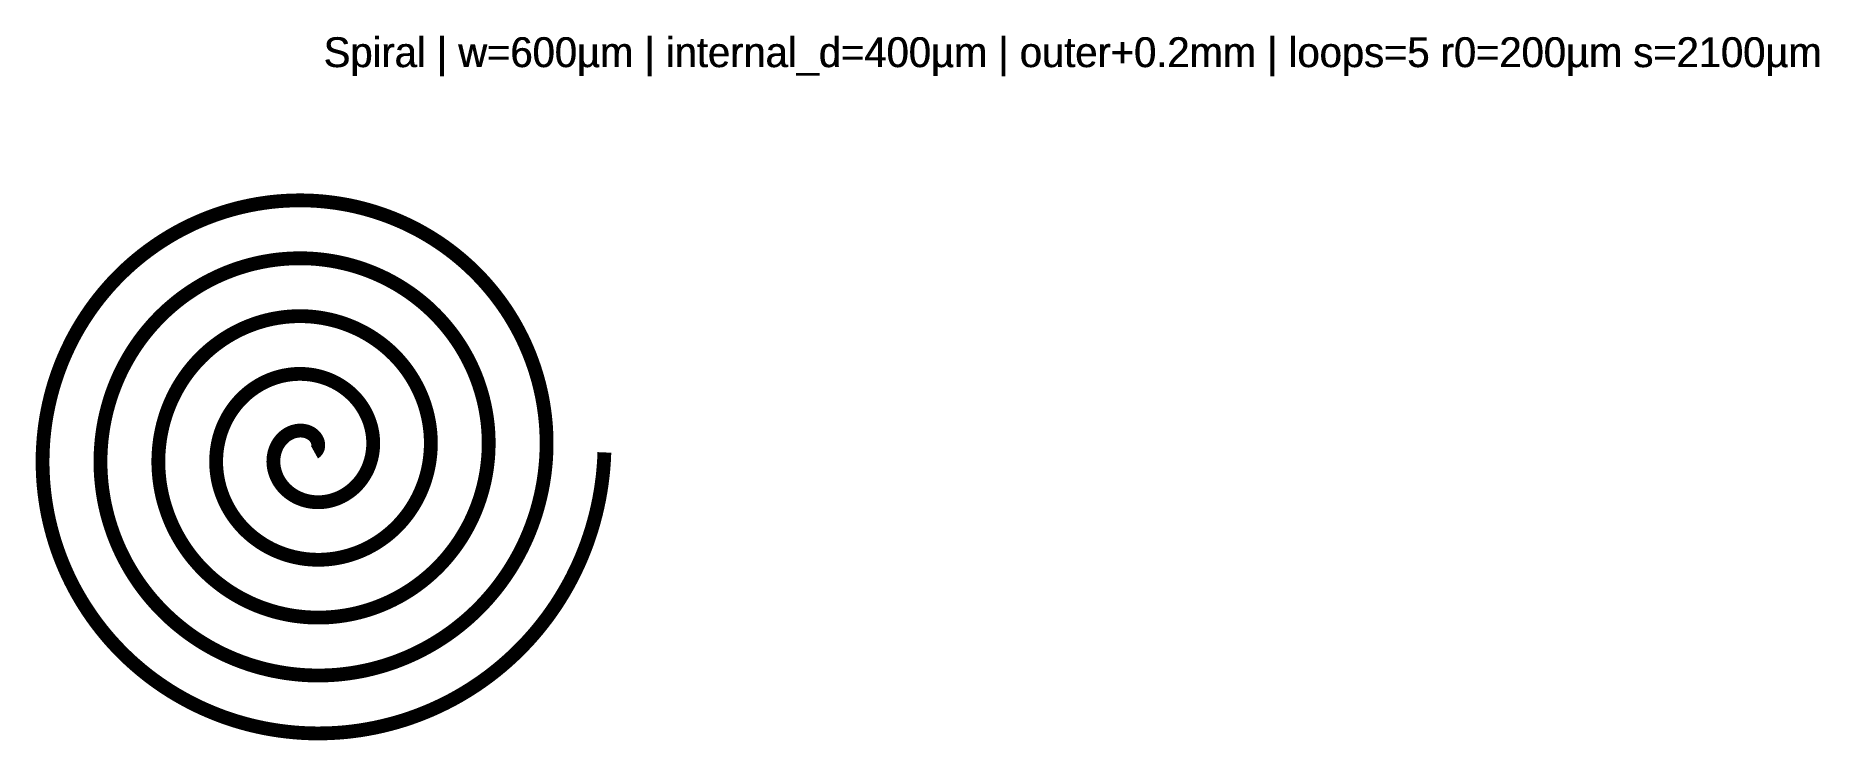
# Model space of a CAD drawing. Header units: metres. Extents: x -9905 to 54720, y -10430 to 15097.
import ezdxf

# ---------------------------------------------------------------- set-up
doc = ezdxf.new("R2010")
doc.units = ezdxf.units.M

msp = doc.modelspace()

# ---------------------------------------------------------------- linework, layer by layer
at = {"const_width": 500}
msp.add_lwpolyline([(200, 0), (209, 5), (217, 11), (226, 18), (234, 25), (242, 32), (249, 40), (257, 48), (264, 56), (271, 65), (278, 74), (284, 84), (290, 94), (296, 105), (301, 116), (306, 127), (311, 138), (315, 150), (319, 162), (322, 175), (325, 188), (327, 201), (329, 214), (331, 228), (332, 241), (332, 255), (332, 269), (332, 284), (331, 298), (329, 313), (327, 327), (324, 342), (321, 357), (317, 372), (313, 387), (308, 402), (303, 417), (296, 432), (290, 447), (283, 462), (275, 477), (266, 492), (257, 506), (248, 521), (238, 535), (227, 549), (215, 563), (204, 577), (191, 590), (178, 603), (164, 616), (150, 629), (136, 641), (120, 653), (104, 665), (88, 676), (71, 687), (54, 697), (36, 707), (18, 716), (-1, 725), (-20, 734), (-40, 742), (-60, 749), (-81, 756), (-101, 763), (-123, 768), (-145, 773), (-167, 778), (-189, 782), (-212, 785), (-235, 788), (-258, 789), (-281, 791), (-305, 791), (-329, 791), (-353, 790), (-378, 789), (-402, 786), (-427, 783), (-452, 779), (-476, 774), (-501, 769), (-526, 763), (-551, 756), (-576, 748), (-601, 740), (-626, 730), (-651, 720), (-676, 709), (-700, 697), (-724, 685), (-749, 671), (-773, 657), (-796, 642), (-820, 627), (-843, 610), (-866, 593), (-889, 574), (-911, 556), (-933, 536), (-954, 515), (-975, 494), (-996, 472), (-1016, 449), (-1035, 426), (-1054, 402), (-1073, 377), (-1091, 351), (-1108, 325), (-1124, 298), (-1140, 271), (-1156, 243), (-1170, 214), (-1184, 185), (-1197, 155), (-1210, 124), (-1221, 93), (-1232, 61), (-1242, 29), (-1251, -3), (-1259, -36), (-1266, -70), (-1273, -104), (-1278, -138), (-1283, -172), (-1287, -207), (-1290, -243), (-1291, -278), (-1292, -314), (-1292, -350), (-1291, -386), (-1288, -423), (-1285, -459), (-1281, -496), (-1275, -533), (-1269, -570), (-1262, -606), (-1253, -643), (-1243, -680), (-1233, -717), (-1221, -753), (-1208, -790), (-1194, -826), (-1179, -862), (-1163, -898), (-1146, -934), (-1128, -970), (-1109, -1005), (-1088, -1039), (-1067, -1074), (-1044, -1108), (-1021, -1141), (-996, -1174), (-971, -1207), (-944, -1239), (-916, -1270), (-888, -1301), (-858, -1331), (-827, -1361), (-796, -1389), (-763, -1418), (-730, -1445), (-695, -1471), (-660, -1497), (-624, -1522), (-587, -1546), (-549, -1569), (-511, -1591), (-471, -1613), (-431, -1633), (-390, -1652), (-348, -1670), (-306, -1687), (-263, -1704), (-220, -1719), (-175, -1732), (-131, -1745), (-85, -1757), (-39, -1767), (7, -1776), (54, -1784), (101, -1791), (149, -1796), (197, -1801), (245, -1804), (293, -1805), (342, -1805), (391, -1804), (441, -1802), (490, -1798), (539, -1793), (589, -1787), (638, -1779), (688, -1770), (738, -1759), (787, -1747), (836, -1734), (885, -1719), (934, -1703), (983, -1686), (1032, -1667), (1080, -1647), (1127, -1625), (1175, -1602), (1222, -1577), (1268, -1552), (1314, -1525), (1359, -1496), (1404, -1466), (1448, -1435), (1492, -1403), (1535, -1369), (1577, -1334), (1618, -1298), (1658, -1260), (1698, -1221), (1737, -1181), (1774, -1140), (1811, -1098), (1847, -1054), (1881, -1010), (1915, -964), (1948, -917), (1979, -870), (2009, -821), (2038, -771), (2066, -720), (2093, -668), (2118, -616), (2142, -562), (2164, -508), (2185, -453), (2205, -397), (2223, -340), (2240, -283), (2255, -225), (2269, -167), (2282, -108), (2292, -48), (2302, 12), (2309, 73), (2315, 134), (2320, 195), (2323, 257), (2324, 319), (2323, 381), (2321, 443), (2317, 506), (2312, 568), (2305, 631), (2296, 694), (2285, 756), (2273, 819), (2258, 881), (2243, 944), (2225, 1006), (2206, 1067), (2185, 1129), (2162, 1190), (2138, 1251), (2112, 1311), (2084, 1370), (2055, 1430), (2024, 1488), (1991, 1546), (1956, 1603), (1920, 1660), (1883, 1715), (1843, 1770), (1803, 1824), (1760, 1877), (1716, 1929), (1671, 1980), (1624, 2030), (1575, 2079), (1525, 2126), (1474, 2173), (1421, 2218), (1367, 2262), (1312, 2305), (1255, 2346), (1197, 2386), (1138, 2424), (1078, 2461), (1016, 2497), (953, 2531), (890, 2563), (825, 2594), (759, 2623), (692, 2651), (625, 2676), (556, 2700), (487, 2723), (416, 2743), (346, 2762), (274, 2779), (202, 2794), (129, 2807), (55, 2818), (-19, 2827), (-93, 2834), (-168, 2840), (-243, 2843), (-318, 2844), (-394, 2844), (-469, 2841), (-545, 2837), (-621, 2830), (-697, 2821), (-773, 2810), (-849, 2797), (-925, 2783), (-1001, 2766), (-1076, 2747), (-1151, 2725), (-1226, 2702), (-1300, 2677), (-1374, 2650), (-1447, 2621), (-1519, 2590), (-1591, 2556), (-1662, 2521), (-1733, 2484), (-1803, 2445), (-1871, 2403), (-1939, 2360), (-2006, 2315), (-2072, 2268), (-2137, 2220), (-2201, 2169), (-2263, 2117), (-2324, 2062), (-2384, 2007), (-2443, 1949), (-2500, 1889), (-2556, 1828), (-2610, 1766), (-2663, 1701), (-2714, 1636), (-2763, 1568), (-2811, 1499), (-2858, 1429), (-2902, 1358), (-2945, 1285), (-2985, 1210), (-3024, 1135), (-3061, 1058), (-3096, 980), (-3129, 901), (-3160, 821), (-3189, 740), (-3216, 658), (-3241, 575), (-3263, 491), (-3284, 406), (-3302, 321), (-3318, 235), (-3332, 149), (-3343, 61), (-3353, -26), (-3359, -114), (-3364, -203), (-3366, -292), (-3366, -381), (-3364, -470), (-3359, -560), (-3352, -649), (-3342, -738), (-3330, -828), (-3316, -917), (-3299, -1006), (-3280, -1095), (-3258, -1184), (-3234, -1272), (-3208, -1360), (-3179, -1447), (-3148, -1533), (-3114, -1619), (-3079, -1705), (-3040, -1789), (-3000, -1873), (-2957, -1956), (-2912, -2037), (-2865, -2118), (-2815, -2198), (-2763, -2277), (-2709, -2354), (-2653, -2430), (-2595, -2505), (-2535, -2578), (-2472, -2650), (-2408, -2720), (-2341, -2789), (-2273, -2857), (-2202, -2922), (-2130, -2986), (-2056, -3048), (-1980, -3108), (-1903, -3166), (-1823, -3223), (-1742, -3277), (-1660, -3330), (-1576, -3380), (-1490, -3428), (-1403, -3474), (-1315, -3518), (-1225, -3559), (-1134, -3599), (-1042, -3635), (-948, -3670), (-854, -3702), (-758, -3732), (-662, -3759), (-564, -3784), (-466, -3806), (-367, -3825), (-267, -3843), (-167, -3857), (-66, -3869), (36, -3878), (137, -3884), (240, -3888), (342, -3889), (445, -3888), (548, -3883), (651, -3876), (754, -3867), (857, -3854), (960, -3839), (1062, -3821), (1165, -3800), (1267, -3776), (1368, -3750), (1469, -3721), (1569, -3689), (1669, -3655), (1768, -3618), (1866, -3578), (1964, -3536), (2060, -3491), (2156, -3443), (2250, -3392), (2343, -3340), (2435, -3284), (2526, -3226), (2615, -3165), (2703, -3102), (2789, -3037), (2874, -2969), (2957, -2899), (3038, -2827), (3118, -2752), (3195, -2675), (3271, -2596), (3345, -2514), (3417, -2431), (3487, -2345), (3554, -2258), (3620, -2169), (3683, -2077), (3744, -1984), (3802, -1889), (3858, -1793), (3912, -1695), (3963, -1595), (4012, -1493), (4058, -1391), (4101, -1286), (4142, -1181), (4180, -1074), (4215, -966), (4248, -857), (4277, -747), (4304, -636), (4328, -524), (4349, -411), (4367, -298), (4382, -184), (4394, -69), (4403, 46), (4409, 162), (4412, 278), (4412, 394), (4409, 511), (4403, 627), (4394, 744), (4381, 860), (4366, 977), (4347, 1093), (4325, 1209), (4301, 1324), (4273, 1439), (4242, 1554), (4208, 1667), (4171, 1781), (4131, 1893), (4087, 2004), (4041, 2115), (3992, 2224), (3940, 2332), (3885, 2440), (3827, 2545), (3766, 2650), (3702, 2753), (3636, 2854), (3567, 2954), (3495, 3052), (3420, 3149), (3343, 3243), (3263, 3336), (3180, 3427), (3095, 3516), (3007, 3602), (2917, 3687), (2825, 3769), (2730, 3849), (2634, 3926), (2534, 4001), (2433, 4074), (2330, 4144), (2225, 4211), (2118, 4276), (2008, 4338), (1898, 4397), (1785, 4453), (1671, 4507), (1555, 4557), (1438, 4605), (1319, 4649), (1199, 4691), (1077, 4729), (955, 4764), (831, 4796), (707, 4825), (581, 4850), (455, 4873), (327, 4892), (199, 4907), (71, 4920), (-58, 4929), (-188, 4934), (-317, 4936), (-447, 4935), (-577, 4930), (-708, 4922), (-838, 4911), (-968, 4895), (-1098, 4877), (-1227, 4855), (-1356, 4830), (-1485, 4801), (-1613, 4769), (-1741, 4733), (-1867, 4694), (-1993, 4651), (-2118, 4605), (-2242, 4556), (-2364, 4504), (-2486, 4448), (-2606, 4389), (-2725, 4326), (-2842, 4261), (-2958, 4192), (-3072, 4120), (-3184, 4045), (-3294, 3967), (-3403, 3886), (-3510, 3802), (-3614, 3715), (-3716, 3625), (-3817, 3532), (-3914, 3437), (-4010, 3339), (-4103, 3238), (-4193, 3135), (-4281, 3029), (-4366, 2921), (-4449, 2810), (-4528, 2697), (-4605, 2582), (-4679, 2464), (-4750, 2345), (-4817, 2223), (-4882, 2099), (-4943, 1974), (-5002, 1847), (-5057, 1718), (-5108, 1588), (-5157, 1456), (-5201, 1322), (-5243, 1187), (-5281, 1051), (-5315, 914), (-5346, 776), (-5373, 636), (-5397, 496), (-5416, 355), (-5433, 214), (-5445, 71), (-5454, -71), (-5459, -215), (-5460, -358), (-5458, -502), (-5451, -646), (-5441, -790), (-5427, -933), (-5410, -1077), (-5388, -1220), (-5363, -1363), (-5334, -1506), (-5301, -1647), (-5264, -1788), (-5223, -1929), (-5179, -2068), (-5131, -2207), (-5080, -2344), (-5024, -2480), (-4966, -2615), (-4903, -2749), (-4837, -2881), (-4767, -3011), (-4694, -3140), (-4617, -3267), (-4537, -3392), (-4453, -3515), (-4367, -3636), (-4276, -3755), (-4183, -3871), (-4086, -3986), (-3987, -4098), (-3884, -4207), (-3778, -4314), (-3669, -4418), (-3558, -4520), (-3443, -4619), (-3326, -4714), (-3206, -4807), (-3084, -4897), (-2959, -4984), (-2832, -5067), (-2702, -5147), (-2570, -5224), (-2436, -5298), (-2300, -5368), (-2162, -5434), (-2022, -5497), (-1880, -5557), (-1736, -5612), (-1591, -5664), (-1444, -5713), (-1296, -5757), (-1146, -5798), (-995, -5834), (-844, -5867), (-691, -5896), (-537, -5921), (-382, -5941), (-226, -5958), (-70, -5971), (86, -5979), (243, -5984), (400, -5984), (558, -5980), (715, -5972), (873, -5960), (1030, -5944), (1187, -5923), (1344, -5899), (1500, -5870), (1656, -5837), (1811, -5800), (1965, -5759), (2118, -5714), (2271, -5664), (2422, -5611), (2571, -5553), (2720, -5492), (2867, -5427), (3012, -5357), (3156, -5284), (3298, -5207), (3438, -5126), (3577, -5041), (3713, -4953), (3847, -4861), (3978, -4765), (4108, -4666), (4234, -4563), (4359, -4457), (4480, -4347), (4599, -4234), (4715, -4118), (4828, -3999), (4938, -3876), (5045, -3751), (5148, -3622), (5249, -3491), (5346, -3357), (5440, -3220), (5530, -3081), (5616, -2939), (5699, -2795), (5779, -2648), (5854, -2499), (5926, -2348), (5993, -2195), (6057, -2040), (6117, -1883), (6172, -1725), (6224, -1565), (6271, -1403), (6315, -1240), (6354, -1076), (6388, -910), (6419, -743), (6445, -576), (6466, -407), (6483, -238), (6496, -68), (6504, 102), (6508, 273), (6508, 444), (6502, 615), (6493, 786), (6479, 957), (6460, 1128), (6437, 1299), (6409, 1469), (6377, 1639), (6340, 1808), (6299, 1976), (6253, 2143), (6203, 2309), (6149, 2474), (6090, 2638), (6027, 2800), (5959, 2961), (5887, 3120), (5811, 3278), (5731, 3433), (5646, 3587), (5558, 3738), (5465, 3888), (5368, 4035), (5267, 4180), (5163, 4322), (5054, 4461), (4942, 4598), (4826, 4732), (4707, 4863), (4584, 4991), (4457, 5116), (4327, 5238), (4194, 5357), (4057, 5472), (3917, 5583), (3775, 5691), (3629, 5796), (3480, 5896), (3329, 5993), (3175, 6086), (3018, 6175), (2859, 6260), (2697, 6341), (2533, 6417), (2367, 6490), (2199, 6558), (2029, 6622), (1858, 6681), (1684, 6736), (1509, 6786), (1332, 6832), (1154, 6873), (975, 6910), (795, 6942), (613, 6969), (431, 6991), (248, 7009), (64, 7022), (-120, 7030), (-304, 7033), (-489, 7031), (-674, 7025), (-859, 7013), (-1043, 6997), (-1228, 6976), (-1412, 6950), (-1596, 6919), (-1779, 6883), (-1961, 6843), (-2142, 6798), (-2322, 6747), (-2501, 6692), (-2679, 6633), (-2855, 6568), (-3030, 6499), (-3203, 6425), (-3375, 6347), (-3544, 6264), (-3711, 6177), (-3877, 6085), (-4040, 5988), (-4200, 5887), (-4358, 5782), (-4514, 5673), (-4666, 5560), (-4816, 5442), (-4963, 5320), (-5107, 5195), (-5248, 5065), (-5385, 4932), (-5519, 4795), (-5649, 4654), (-5776, 4510), (-5900, 4362), (-6019, 4211), (-6135, 4057), (-6246, 3899), (-6354, 3739), (-6457, 3575), (-6556, 3409), (-6651, 3240), (-6742, 3068), (-6828, 2894), (-6910, 2717), (-6987, 2538), (-7059, 2357), (-7127, 2174), (-7190, 1989), (-7248, 1802), (-7301, 1613), (-7350, 1423), (-7393, 1232), (-7431, 1039), (-7465, 845), (-7493, 650), (-7516, 454), (-7534, 257), (-7547, 59), (-7555, -139), (-7557, -337), (-7555, -535), (-7547, -734), (-7534, -932), (-7515, -1131), (-7492, -1329), (-7463, -1526), (-7429, -1723), (-7390, -1920), (-7345, -2115), (-7296, -2309), (-7241, -2503), (-7181, -2694), (-7116, -2885), (-7046, -3074), (-6971, -3261), (-6891, -3447), (-6806, -3630), (-6716, -3812), (-6622, -3991), (-6522, -4168), (-6418, -4342), (-6309, -4514), (-6196, -4683), (-6078, -4849), (-5955, -5012), (-5829, -5172), (-5698, -5329), (-5562, -5483), (-5423, -5633), (-5279, -5779), (-5132, -5922), (-4980, -6062), (-4825, -6197), (-4666, -6328), (-4504, -6455), (-4338, -6579), (-4169, -6697), (-3997, -6812), (-3821, -6922), (-3642, -7027), (-3461, -7128), (-3276, -7224), (-3089, -7316), (-2900, -7402), (-2708, -7484), (-2514, -7561), (-2317, -7632), (-2119, -7699), (-1919, -7760), (-1716, -7817), (-1513, -7867), (-1308, -7913), (-1101, -7953), (-893, -7988), (-684, -8017), (-475, -8041), (-264, -8060), (-53, -8073), (159, -8080), (371, -8082), (583, -8078), (795, -8069), (1008, -8054), (1220, -8033), (1431, -8007), (1642, -7976), (1853, -7938), (2062, -7896), (2271, -7847), (2478, -7793), (2684, -7734), (2889, -7669), (3092, -7599), (3294, -7523), (3494, -7443), (3691, -7356), (3887, -7265), (4080, -7168), (4271, -7066), (4460, -6959), (4645, -6847), (4828, -6730), (5008, -6608), (5185, -6482), (5359, -6350), (5529, -6214), (5696, -6074), (5859, -5929), (6019, -5779), (6175, -5626), (6327, -5468), (6474, -5305), (6618, -5139), (6758, -4969), (6893, -4796), (7023, -4618), (7149, -4437), (7271, -4253), (7387, -4065), (7499, -3874), (7606, -3680), (7708, -3483), (7804, -3284), (7896, -3081), (7982, -2876), (8063, -2669), (8138, -2459), (8209, -2248), (8273, -2034), (8332, -1818), (8385, -1601), (8433, -1382), (8475, -1162), (8511, -940), (8542, -718), (8566, -494), (8585, -270), (8598, -45), (8605, 180), (8606, 406), (8601, 632), (8591, 858), (8574, 1084), (8551, 1310), (8522, 1535), (8488, 1759), (8447, 1983), (8401, 2206), (8349, 2428), (8291, 2648), (8227, 2867), (8157, 3085), (8081, 3301), (8000, 3515), (7913, 3727), (7821, 3937), (7723, 4145), (7619, 4350), (7510, 4553), (7395, 4753), (7276, 4950), (7151, 5144), (7020, 5335), (6885, 5522), (6745, 5706), (6599, 5887), (6449, 6064), (6294, 6237), (6135, 6406), (5971, 6571), (5802, 6732), (5629, 6888), (5452, 7040), (5271, 7188), (5086, 7331), (4897, 7469), (4704, 7602), (4508, 7730), (4308, 7853), (4105, 7971), (3899, 8084), (3689, 8191), (3477, 8293), (3261, 8389), (3043, 8480), (2823, 8565), (2600, 8645), (2375, 8718), (2148, 8786), (1919, 8848), (1688, 8904), (1455, 8954), (1222, 8997), (986, 9035), (750, 9066), (513, 9092), (275, 9111), (36, 9124), (-203, 9130), (-443, 9130), (-683, 9124), (-922, 9112), (-1162, 9094), (-1401, 9069), (-1640, 9037), (-1878, 9000), (-2115, 8956), (-2351, 8906), (-2586, 8850), (-2820, 8787), (-3052, 8719), (-3282, 8644), (-3511, 8563), (-3738, 8476), (-3962, 8383), (-4184, 8285), (-4404, 8180), (-4621, 8069), (-4836, 7953), (-5047, 7831), (-5255, 7703), (-5461, 7570), (-5662, 7431), (-5861, 7287), (-6055, 7138), (-6246, 6983), (-6433, 6824), (-6615, 6659), (-6794, 6489), (-6968, 6315), (-7138, 6136), (-7303, 5952), (-7463, 5764), (-7619, 5572), (-7769, 5376), (-7915, 5175), (-8055, 4970), (-8190, 4762), (-8320, 4550), (-8444, 4335), (-8563, 4116), (-8675, 3893), (-8782, 3668), (-8884, 3440), (-8979, 3209), (-9068, 2975), (-9152, 2739), (-9229, 2501), (-9300, 2260), (-9364, 2018), (-9422, 1773), (-9474, 1527), (-9520, 1280), (-9559, 1031), (-9591, 781), (-9617, 530), (-9636, 278), (-9649, 25), (-9655, -228), (-9655, -481), (-9647, -734), (-9634, -988), (-9613, -1241), (-9586, -1494), (-9552, -1746), (-9512, -1997), (-9465, -2248), (-9411, -2497), (-9351, -2746), (-9284, -2992), (-9211, -3237), (-9131, -3481), (-9045, -3722), (-8952, -3961), (-8853, -4198), (-8748, -4433), (-8636, -4665), (-8519, -4894), (-8395, -5120), (-8265, -5343), (-8130, -5562), (-7988, -5778), (-7841, -5991), (-7688, -6200), (-7530, -6405), (-7366, -6606), (-7197, -6803), (-7022, -6995), (-6843, -7183), (-6658, -7366), (-6469, -7545), (-6274, -7718), (-6075, -7887), (-5872, -8051), (-5664, -8209), (-5452, -8362), (-5235, -8509), (-5015, -8651), (-4791, -8787), (-4563, -8917), (-4331, -9042), (-4097, -9160), (-3859, -9272), (-3617, -9378), (-3373, -9478), (-3127, -9572), (-2877, -9659), (-2626, -9739), (-2372, -9813), (-2116, -9881), (-1858, -9941), (-1598, -9995), (-1337, -10042), (-1074, -10082), (-810, -10116), (-545, -10142), (-280, -10162), (-13, -10175), (253, -10180), (521, -10179), (788, -10170), (1055, -10155), (1322, -10133), (1588, -10103), (1854, -10067), (2119, -10023), (2382, -9973), (2645, -9915), (2907, -9851), (3166, -9780), (3424, -9702), (3681, -9617), (3935, -9525), (4186, -9427), (4436, -9322), (4682, -9210), (4926, -9092), (5167, -8968), (5405, -8837), (5639, -8699), (5870, -8556), (6097, -8406), (6321, -8251), (6540, -8089), (6756, -7921), (6967, -7748), (7173, -7569), (7375, -7385), (7573, -7195), (7765, -7000), (7953, -6800), (8135, -6595), (8312, -6385), (8483, -6170), (8649, -5951), (8809, -5727), (8964, -5499), (9112, -5266), (9255, -5030), (9391, -4790), (9522, -4546), (9645, -4298), (9763, -4048), (9874, -3794), (9978, -3537), (10076, -3277), (10166, -3014), (10250, -2749), (10327, -2481), (10397, -2212), (10460, -1940), (10516, -1667), (10565, -1392), (10606, -1116), (10641, -838), (10668, -560), (10688, -280), (10700, 0)], dxfattribs=at)

# ---------------------------------------------------------------- texts
for p in [(522, 13958), (544, 13958)]:
    msp.add_text('Spiral | w=600µm | internal_d=400µm | outer+0.2mm | loops=5 r0=200µm s=2100µm', height=1081.4).set_placement(p)

doc.saveas('drawing.dxf')
